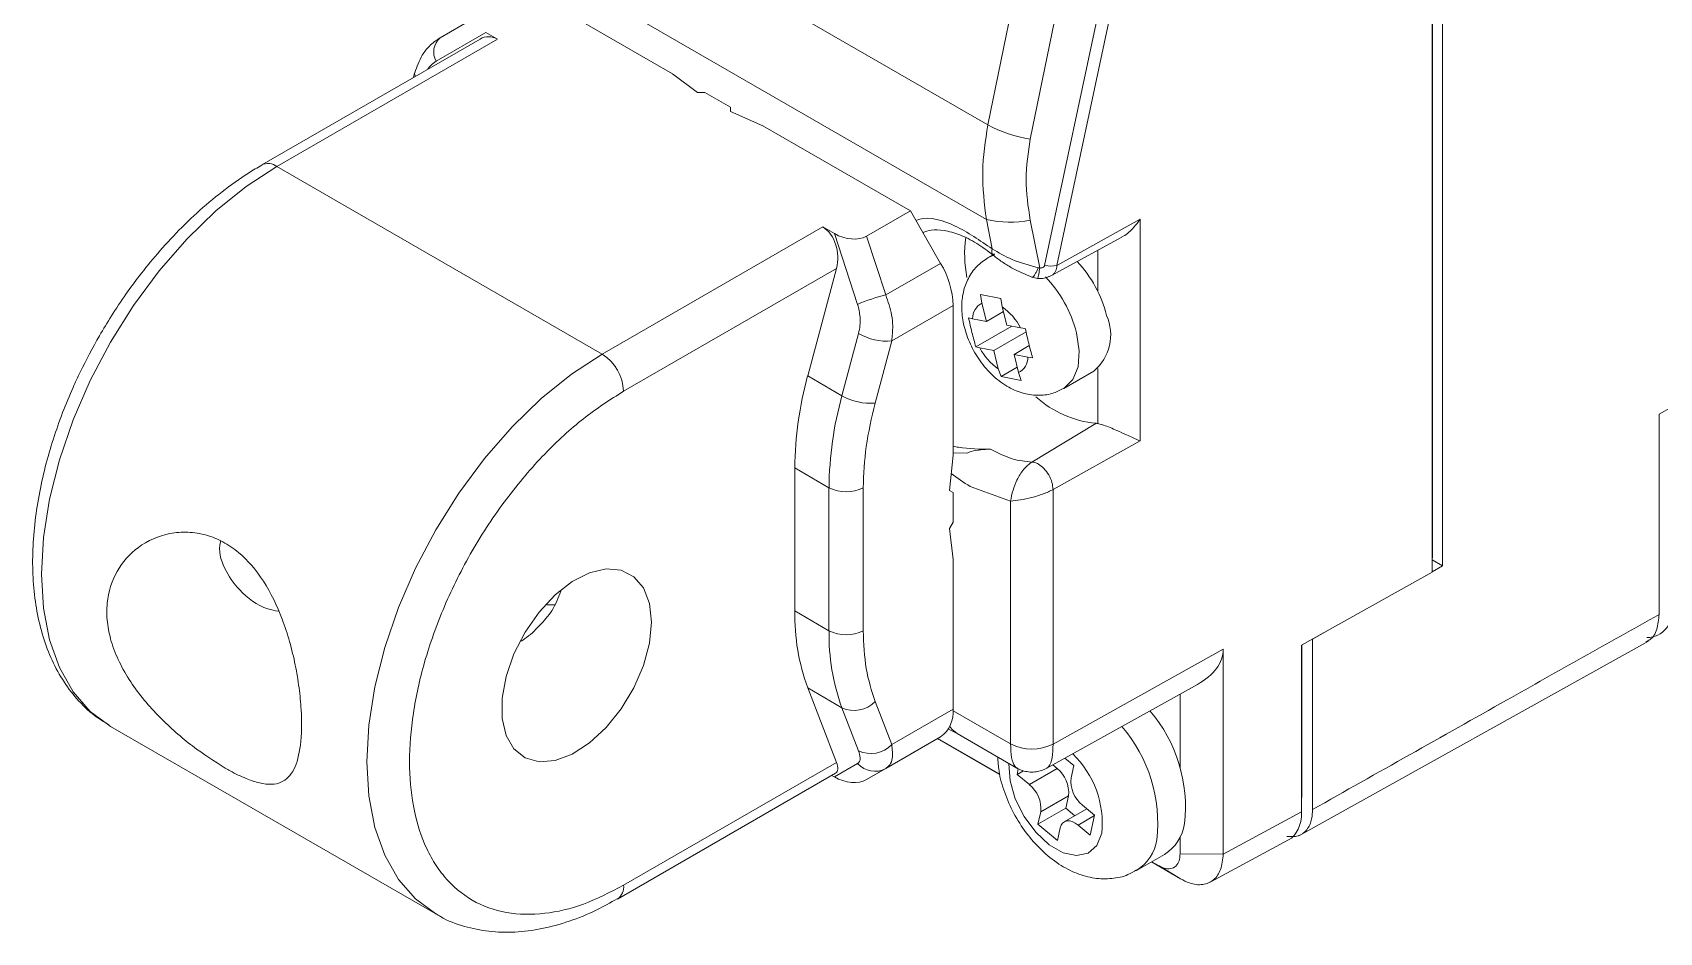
# Paper-space layout '시트2-ENG' of a CAD drawing. Header units: millimetres. Extents: x 5 to 415, y 5 to 292.
# Drawn here: x 336.76 to 363.64, y 228.78 to 243.65 of the extents above; entities that cross this region are included whole.
import ezdxf

# ---------------------------------------------------------------- set-up
doc = ezdxf.new("R2010")
doc.units = ezdxf.units.MM

psp = doc.layouts.new('시트2-ENG')

# ---------------------------------------------------------------- linework, layer by layer
at = {"color": 7, "linetype": 'Continuous', "lineweight": 18}
for p, q in [((353.668, 247.632), (352.541, 242.127)), ((354.363, 247.373), (353.241, 241.892)), ((352.541, 242.127), (343.935, 247.096)), ((355.06, 247.261), (353.48, 239.803)), ((355.265, 247.263), (353.683, 239.804)), ((360.054, 247.065), (360.054, 234.838)), ((359.884, 234.732), (359.884, 246.97)), ((359.888, 246.972), (359.888, 234.975)), ((352.517, 240.563), (343.641, 245.687)), ((347.334, 242.973), (344.897, 244.379)), ((344.173, 243.962), (343.491, 243.568)), ((344.152, 243.547), (340.546, 241.465)), ((344.44, 243.544), (340.796, 241.44)), ((343.426, 243.18), (344.248, 243.655)), ((344.248, 243.655), (344.44, 243.544)), ((343.071, 242.987), (343.051, 242.911)), ((347.745, 242.665), (347.334, 242.973)), ((347.745, 242.665), (347.867, 242.665)), ((347.867, 242.665), (348.291, 242.42)), ((348.291, 242.42), (348.291, 242.349)), ((348.825, 242.112), (348.291, 242.349)), ((351.261, 240.705), (348.824, 242.112)), ((346.17, 238.338), (340.796, 241.44)), ((350.537, 240.288), (351.261, 240.705)), ((351.261, 240.705), (351.761, 239.839)), ((346.17, 238.338), (349.814, 240.442)), ((350.006, 240.331), (349.814, 240.442)), ((350.39, 239.159), (350.006, 240.331)), ((352.613, 240.079), (352.517, 240.563)), ((353.241, 240.553), (353.398, 239.763)), ((353.683, 239.804), (355.057, 240.57)), ((355.057, 240.57), (355.057, 236.904)), ((350.537, 240.288), (350.855, 239.317)), ((353.593, 239.636), (354.754, 240.273)), ((350.855, 239.317), (351.761, 239.839)), ((352.622, 239.979), (352.545, 239.934)), ((352.651, 239.995), (352.625, 239.98)), ((346.523, 237.726), (350.039, 239.755)), ((350.039, 239.755), (349.565, 237.978)), ((353.398, 239.763), (353.375, 239.765)), ((353.593, 239.636), (353.562, 239.624)), ((352.422, 239.324), (352.757, 239.26)), ((352.443, 239.181), (352.422, 239.324)), ((352.757, 239.26), (352.779, 239.118)), ((350.953, 238.557), (351.968, 239.142)), ((351.968, 239.142), (351.968, 236.667)), ((352.518, 238.88), (352.443, 239.181)), ((352.798, 239.041), (352.518, 238.88)), ((352.779, 239.118), (352.853, 238.817)), ((352.223, 238.941), (352.289, 238.924)), ((352.289, 238.924), (352.518, 238.88)), ((352.937, 238.801), (352.343, 238.458)), ((353.173, 238.706), (352.638, 238.397)), ((352.853, 238.817), (353.083, 238.773)), ((353.083, 238.773), (353.16, 238.763)), ((350.131, 237.651), (350.405, 238.678)), ((350.679, 237.529), (350.953, 238.557)), ((352.409, 238.441), (352.343, 238.458)), ((352.638, 238.397), (352.409, 238.441)), ((353.226, 238.48), (352.974, 238.334)), ((352.713, 238.096), (352.638, 238.397)), ((353.203, 238.29), (352.974, 238.334)), ((352.974, 238.334), (353.048, 238.033)), ((353.28, 238.28), (353.203, 238.29)), ((350.131, 237.651), (349.565, 237.978)), ((352.759, 237.968), (352.713, 238.096)), ((353.026, 238.122), (352.759, 237.968)), ((353.094, 237.904), (352.759, 237.968)), ((353.048, 238.033), (353.094, 237.904)), ((353.795, 237.769), (354.29, 238.055)), ((363.633, 237.344), (363.847, 237.465)), ((354.328, 237.194), (353.27, 236.554)), ((363.633, 234.037), (363.633, 237.344)), ((363.635, 234.28), (363.635, 237.345)), ((355.057, 236.904), (353.618, 236.102)), ((351.907, 236.087), (351.968, 236.667)), ((351.968, 236.705), (352.194, 236.703)), ((352.598, 236.762), (352.587, 236.768)), ((349.352, 236.458), (349.352, 234.093)), ((349.917, 236.131), (349.352, 236.458)), ((349.917, 233.767), (349.917, 236.131)), ((350.483, 233.767), (350.483, 236.131)), ((351.907, 236.087), (351.968, 236.051)), ((351.968, 236.051), (351.968, 235.561)), ((352.917, 235.91), (352.251, 236.153)), ((353.618, 236.102), (353.619, 231.892)), ((352.917, 235.91), (352.918, 231.896)), ((351.968, 235.561), (351.907, 235.455)), ((351.907, 235.455), (351.968, 234.945)), ((351.968, 234.945), (351.968, 232.47)), ((359.888, 234.975), (359.884, 234.973)), ((359.884, 234.936), (360.054, 234.838)), ((357.726, 233.529), (359.884, 234.732)), ((359.884, 234.742), (360.054, 234.838)), ((345.253, 234.195), (345.394, 234.195)), ((363.635, 234.28), (363.633, 234.223)), ((349.917, 233.767), (349.352, 234.093)), ((357.677, 230.376), (363.455, 233.596)), ((357.906, 233.629), (357.907, 233.628)), ((357.907, 233.628), (358.158, 233.77)), ((357.907, 233.628), (357.907, 230.811)), ((353.619, 231.892), (356.431, 233.46)), ((356.431, 233.46), (356.431, 230.075)), ((357.726, 230.771), (357.726, 233.529)), ((357.729, 231.009), (357.729, 233.531)), ((349.565, 232.82), (350.039, 231.59)), ((349.565, 232.82), (350.131, 232.493)), ((353.517, 231.494), (356.004, 232.88)), ((350.953, 231.884), (350.679, 232.595)), ((355.717, 232.72), (355.717, 231.505)), ((350.131, 232.493), (350.405, 231.782)), ((351.968, 232.47), (350.953, 231.884)), ((338.017, 232.203), (338.046, 232.186)), ((338.046, 232.186), (343.42, 229.084)), ((351.761, 232.012), (350.855, 231.489)), ((351.261, 231.724), (351.761, 232.012)), ((352.741, 231.388), (351.71, 231.983)), ((351.717, 231.987), (352.739, 231.396)), ((351.88, 232.147), (352.034, 232.068)), ((352.034, 232.068), (353.022, 231.497)), ((351.261, 231.724), (350.537, 231.306)), ((350.039, 231.59), (346.523, 229.56)), ((350.39, 231.571), (350.006, 231.349)), ((350.537, 231.306), (350.855, 231.489)), ((353.045, 231.485), (353.025, 231.392)), ((353.129, 231.452), (353.025, 231.392)), ((353.227, 231.224), (353.686, 231.49)), ((353.616, 231.548), (353.686, 231.49)), ((353.96, 231.54), (353.816, 231.66)), ((353.916, 231.333), (353.96, 231.54)), ((346.42, 229.331), (350.026, 231.413)), ((350.006, 231.349), (349.961, 231.375)), ((353.025, 231.392), (353.227, 231.224)), ((353.874, 231.04), (353.415, 230.775)), ((353.874, 231.04), (353.83, 230.833)), ((353.83, 230.833), (353.37, 230.568)), ((353.415, 230.775), (353.37, 230.568)), ((354.176, 230.823), (353.803, 230.608)), ((353.83, 230.833), (353.979, 230.709)), ((354.305, 230.716), (354.104, 230.883)), ((354.233, 230.385), (354.305, 230.716)), ((356.431, 230.075), (357.726, 230.771)), ((353.37, 230.568), (353.692, 230.299)), ((353.692, 230.299), (353.737, 230.506)), ((354.032, 230.553), (354.233, 230.385)), ((355.717, 230.356), (355.717, 230.078)), ((356.212, 229.61), (357.51, 230.308)), ((355, 229.804), (355.459, 230.069)), ((355.724, 229.666), (355.243, 229.944)), ((355.249, 229.948), (355.37, 229.878)), ((355.717, 230.078), (356.431, 230.075)), ((355.724, 229.666), (355.535, 229.779))]:
    psp.add_line(p, q, dxfattribs=at)
at = {"color": 8, "linetype": 'Continuous', "lineweight": 18}
for p, q in [((354.357, 240.055), (354.357, 239.374)), ((354.357, 238.103), (354.357, 237.192)), ((363.633, 234.279), (363.635, 234.28)), ((351.968, 232.444), (352.918, 231.896)), ((357.729, 231.009), (357.726, 231.007)), ((354.304, 230.71), (354.032, 230.553)), ((355.535, 229.779), (355.37, 229.878))]:
    psp.add_line(p, q, dxfattribs=at)
at = {"color": 8, "linetype": 'Continuous', "lineweight": 18, "flags": 128}
for points in [[(340.796, 241.44), (340.288, 241.109), (339.789, 240.706), (339.308, 240.239), (338.851, 239.716), (338.428, 239.145), (338.046, 238.537), (337.71, 237.902), (337.428, 237.25), (337.203, 236.594), (337.039, 235.943), (336.94, 235.31), (336.907, 234.704), (336.94, 234.137), (337.039, 233.618), (337.203, 233.156), (337.428, 232.759), (337.71, 232.434), (338.017, 232.203)], [(352.543, 239.933), (352.625, 239.97), (352.65, 239.978)], [(354.008, 238.693), (354.053, 238.394), (354.032, 238.129), (353.948, 237.917), (353.805, 237.775), (353.792, 237.768)], [(343.422, 229.083), (343.42, 229.084), (343.084, 229.332), (342.802, 229.657), (342.577, 230.054), (342.413, 230.516), (342.314, 231.035), (342.281, 231.602), (342.314, 232.207), (342.413, 232.841), (342.577, 233.491), (342.802, 234.148), (343.084, 234.8), (343.42, 235.435), (343.802, 236.043), (344.225, 236.614), (344.682, 237.137), (345.163, 237.604), (345.662, 238.006), (346.17, 238.338)], [(351.913, 232.185), (351.946, 232.141), (352.034, 232.068), (352.034, 232.068)], [(352.89, 231.574), (352.889, 231.564), (352.908, 231.286), (352.994, 230.988), (353.139, 230.695), (353.332, 230.435), (353.554, 230.229), (353.786, 230.097), (354.007, 230.05), (354.198, 230.092), (354.341, 230.219), (354.424, 230.421)]]:
    psp.add_lwpolyline(points, dxfattribs=at)
at = {"color": 7, "linetype": 'Continuous', "lineweight": 18, "flags": 128}
for points in [[(346.983, 233.908), (346.95, 233.559), (346.851, 233.191), (346.693, 232.822), (346.485, 232.474), (346.236, 232.165), (345.96, 231.911), (345.674, 231.726), (345.391, 231.62), (345.127, 231.599), (344.896, 231.664), (344.712, 231.812), (344.583, 232.034), (344.516, 232.318), (344.516, 232.65), (344.583, 233.011), (344.712, 233.382), (344.896, 233.743), (345.127, 234.074), (345.391, 234.358), (345.674, 234.579), (345.96, 234.725), (346.236, 234.789), (346.485, 234.767), (346.693, 234.66), (346.851, 234.473), (346.95, 234.218), (346.983, 233.908)], [(354.032, 230.553), (353.984, 230.587), (353.936, 230.611), (353.889, 230.623), (353.846, 230.623), (353.807, 230.61), (353.776, 230.586), (353.752, 230.551), (353.737, 230.506)]]:
    psp.add_lwpolyline(points, dxfattribs=at)
at = {"color": 7, "linetype": 'Continuous', "lineweight": 18}
for centre, radius, start, end in [((343.698, 243.333), 0.312, 131.3359, 209.4248), ((353.555, 243.986), 2.117, 241.3971, 261.4817), ((352.902, 242.261), 1.741, 257.2195, 281.2281), ((354.225, 239.994), 2.067, 172.3985, 190.8461), ((350.526, 239.093), 1.443, 1.9565, 31.1437), ((353.579, 240.317), 0.523, 259.029, 281.4355), ((352.486, 238.458), 2.084, 14.4636, 42.641), ((351.394, 236.951), 2.426, 102.8357, 114.4673), ((352.579, 238.924), 0.291, 117.863, 180.0731), ((352.219, 238.316), 0.978, 27.8638, 55.0679), ((353.782, 238.659), 0.789, 310.0897, 23.9217), ((350.879, 239.518), 0.965, 240.573, 274.4412), ((353.273, 238.898), 0.978, 207.8638, 235.0679), ((345.756, 237.691), 0.768, 2.6055, 57.3945), ((352.913, 238.29), 0.291, 297.863, 0.0731), ((355.295, 236.399), 5.944, 164.5964, 179.4278), ((355.861, 236.072), 5.944, 164.5964, 179.4278), ((350.605, 238.491), 0.965, 240.573, 274.4412), ((354.496, 238.919), 1.732, 227.9741, 264.4498), ((354.326, 237.015), 0.18, 80.1027, 89.1957), ((350.2, 236.677), 0.615, 242.6097, 297.3903), ((363.423, 234.083), 0.431, 271.0298, 9.723), ((352.906, 234.034), 3.554, 179.0429, 199.9698), ((350.2, 234.313), 0.615, 242.6097, 297.3903), ((353.471, 233.707), 3.554, 179.0429, 199.9698), ((350.333, 232.93), 0.482, 245.1196, 315.9168), ((351.467, 232.421), 0.503, 305.698, 5.6204), ((353.35, 230.849), 2.457, 353.6522, 40.436), ((350.607, 232.219), 0.482, 245.1196, 315.9168), ((353.272, 232.58), 0.77, 242.6565, 296.7662), ((350.674, 231.823), 0.38, 221.6035, 298.6028), ((353.363, 231.09), 0.514, 354.3911, 50.9992), ((352.903, 230.825), 0.514, 354.3911, 50.9992), ((354.427, 231.283), 0.514, 174.3911, 230.9992), ((355.075, 230.684), 0.725, 301.9879, 351.558)]:
    psp.add_arc(centre, radius, start, end, dxfattribs=at)
at = {"color": 8, "linetype": 'Continuous', "lineweight": 18}
for centre, radius, start, end in [((343.142, 242.974), 0.0719, 170.0012, 217.3089), ((340.65, 241.243), 0.245, 53.6312, 115.7949), ((352.713, 240.042), 0.106, 159.6662, 223.1106), ((351.995, 238.175), 2.078, 14.4354, 43.8759), ((353.686, 238.62), 2.854, 232.1317, 239.8069), ((352.889, 230.584), 2.459, 353.6575, 40.6017), ((352.831, 230.58), 1.601, 354.2926, 45.9775), ((354.615, 230.419), 0.725, 302.097, 351.5517), ((346.272, 229.536), 0.253, 306.4941, 5.5507)]:
    psp.add_arc(centre, radius, start, end, dxfattribs=at)
at = {"color": 7, "linetype": 'Continuous', "lineweight": 18}
for centre, major_axis, ratio, start_param, end_param in [((344.311, 243.062), (-0.039, 0.523), 0.715187, 5.829269, 6.614586), ((349.685, 239.959), (-0.039, 0.523), 0.715187, 4.258473, 5.829269), ((350.21, 240.561), (0.426, -0.163), 0.649455, 4.471399, 5.797929), ((355.004, 233.467), (1.427, -0.011), 0.572321, 5.493418, 6.287473), ((349.685, 231.794), (-0.353, 0.371), 0.349555, 3.057513, 3.842992), ((350.21, 231.579), (0.426, -0.163), 0.649455, 4.471399, 5.797929), ((357.018, 231.179), (-0.5, 0.866), 0.577206, 3.124143, 3.92692)]:
    psp.add_ellipse(centre, major_axis=major_axis, ratio=ratio, start_param=start_param, end_param=end_param, dxfattribs=at)
for points, knots in [([(343.481, 243.561), (343.424, 243.521), (343.317, 243.445), (343.168, 243.255), (343.108, 243.089), (343.072, 242.987)], [0, 0, 0, 0, 0.3063468, 0.5740386, 1, 1, 1, 1]), ([(352.517, 240.563), (352.484, 240.825), (352.42, 241.344), (352.501, 241.868), (352.541, 242.127)], [0, 0, 0, 0, 0.504417, 1, 1, 1, 1]), ([(353.241, 240.553), (353.207, 240.778), (353.14, 241.224), (353.208, 241.671), (353.241, 241.892)], [0, 0, 0, 0, 0.504153, 1, 1, 1, 1]), ([(340.546, 241.46), (340.509, 241.44), (340.323, 241.341), (339.997, 241.109), (339.575, 240.772), (339.182, 240.399), (338.831, 240.017), (338.541, 239.66), (338.288, 239.316), (338.067, 238.986), (337.928, 238.752), (337.863, 238.643)], [0, 0, 0, 0, 0.036459, 0.182444, 0.326211, 0.466165, 0.597773, 0.713889, 0.804279, 0.908247, 1, 1, 1, 1]), ([(351.466, 240.35), (351.511, 240.365), (351.61, 240.399), (351.817, 240.391), (352.072, 240.321), (352.354, 240.184), (352.542, 240.041), (352.635, 239.97)], [0, 0, 0, 0, 0.168034, 0.370248, 0.586231, 0.795695, 1, 1, 1, 1]), ([(355.057, 240.57), (355.057, 240.569), (355.026, 240.522), (354.944, 240.418), (354.839, 240.312), (354.761, 240.28), (354.753, 240.277)], [0, 0, 0, 0, 0.010383, 0.386592, 0.932808, 1, 1, 1, 1]), ([(352.613, 240.079), (352.719, 240.017), (352.943, 239.884), (353.225, 239.806), (353.375, 239.765)], [0, 0, 0, 0, 0.470945, 1, 1, 1, 1]), ([(352.543, 239.928), (352.479, 239.885), (352.347, 239.797), (352.211, 239.595), (352.127, 239.364), (352.101, 239.107), (352.133, 238.828), (352.228, 238.536), (352.384, 238.252), (352.595, 237.997), (352.839, 237.806), (353.1, 237.688), (353.357, 237.648), (353.595, 237.671), (353.728, 237.741), (353.787, 237.771)], [0, 0, 0, 0, 0.066456, 0.137648, 0.207918, 0.281484, 0.36126, 0.446635, 0.533675, 0.622759, 0.715951, 0.795937, 0.870459, 0.942493, 1, 1, 1, 1]), ([(352.635, 239.97), (352.681, 239.934), (352.773, 239.863), (352.987, 239.731), (353.162, 239.657), (353.279, 239.608)], [0, 0, 0, 0, 0.251121, 0.500328, 1, 1, 1, 1]), ([(353.48, 239.803), (353.479, 239.8), (353.477, 239.793), (353.468, 239.782), (353.45, 239.771), (353.425, 239.762), (353.407, 239.762), (353.398, 239.763)], [0, 0, 0, 0, 0.107272, 0.216266, 0.463262, 0.73307, 1, 1, 1, 1]), ([(353.275, 239.609), (353.289, 239.605), (353.318, 239.596), (353.347, 239.592), (353.362, 239.59)], [0, 0, 0, 0, 0.4962738, 1, 1, 1, 1]), ([(353.362, 239.59), (353.399, 239.588), (353.468, 239.586), (353.532, 239.613), (353.562, 239.626)], [0, 0, 0, 0, 0.542056, 1, 1, 1, 1]), ([(350.855, 239.317), (350.893, 239.208), (350.951, 239.038), (350.977, 238.777), (350.962, 238.638), (350.953, 238.557)], [0, 0, 0, 0, 0.4300589, 0.6669126, 1, 1, 1, 1]), ([(350.39, 239.159), (350.407, 239.091), (350.435, 238.976), (350.433, 238.811), (350.414, 238.723), (350.405, 238.678)], [0, 0, 0, 0, 0.427559, 0.711619, 1, 1, 1, 1]), ([(337.863, 238.643), (337.753, 238.443), (337.598, 238.162), (337.402, 237.735), (337.249, 237.368), (337.095, 236.928), (336.962, 236.47), (336.858, 235.996), (336.788, 235.519), (336.755, 235.045), (336.763, 234.582), (336.815, 234.137), (336.911, 233.713), (337.053, 233.318), (337.244, 232.955), (337.486, 232.633), (337.743, 232.379), (337.936, 232.262), (338.016, 232.213)], [0, 0, 0, 0, 0.081374, 0.114421, 0.169043, 0.225388, 0.285456, 0.347711, 0.411568, 0.476585, 0.542488, 0.609109, 0.676291, 0.743956, 0.812097, 0.880875, 0.950767, 1, 1, 1, 1]), ([(346.523, 229.56), (346.301, 229.446), (345.857, 229.216), (345.199, 229.067), (344.571, 229.077), (344.006, 229.282), (343.622, 229.606), (343.379, 229.946), (343.188, 230.32), (343.029, 230.856), (342.967, 231.59), (343.029, 232.395), (343.221, 233.266), (343.546, 234.179), (344.005, 235.097), (344.478, 235.813), (344.894, 236.334), (345.313, 236.795), (345.857, 237.3), (346.301, 237.584), (346.523, 237.726)], [0, 0, 0, 0, 0.060004, 0.11999, 0.184292, 0.249958, 0.315624, 0.3478, 0.380008, 0.439987, 0.5, 0.559978, 0.619991, 0.684293, 0.749959, 0.815625, 0.8478, 0.880009, 0.939979, 1, 1, 1, 1]), ([(354.357, 237.192), (354.381, 237.186), (354.412, 237.179), (354.481, 237.156), (354.563, 237.125), (354.696, 237.067), (354.858, 236.994), (354.979, 236.938), (355.043, 236.91), (355.057, 236.904), (355.057, 236.904)], [0, 0, 0, 0, 0.11544, 0.141145, 0.277216, 0.412411, 0.624676, 0.915152, 0.994966, 1, 1, 1, 1]), ([(352.587, 236.768), (352.409, 236.769), (352.201, 236.769), (351.998, 236.81), (351.968, 236.815)], [0, 0, 0, 0, 0.854181, 1, 1, 1, 1]), ([(352.587, 236.768), (352.478, 236.763), (352.343, 236.757), (352.218, 236.712), (352.194, 236.703)], [0, 0, 0, 0, 0.804617, 1, 1, 1, 1]), ([(353.27, 236.554), (353.162, 236.564), (352.947, 236.584), (352.715, 236.703), (352.598, 236.762)], [0, 0, 0, 0, 0.5, 1, 1, 1, 1]), ([(353.27, 236.554), (353.246, 236.538), (353.199, 236.506), (353.133, 236.436), (353.073, 236.352), (353.009, 236.236), (352.947, 236.076), (352.928, 235.968), (352.917, 235.91)], [0, 0, 0, 0, 0.123087, 0.248535, 0.377103, 0.509653, 0.735072, 1, 1, 1, 1]), ([(353.376, 236.521), (353.357, 236.531), (353.32, 236.55), (353.286, 236.553), (353.27, 236.554)], [0, 0, 0, 0, 0.5237, 1, 1, 1, 1]), ([(353.376, 236.521), (353.408, 236.499), (353.471, 236.454), (353.551, 236.343), (353.608, 236.218), (353.615, 236.14), (353.618, 236.102)], [0, 0, 0, 0, 0.25, 0.5, 0.75, 1, 1, 1, 1]), ([(353.618, 236.102), (353.594, 236.089), (353.544, 236.062), (353.455, 236.027), (353.361, 235.994), (353.232, 235.957), (353.067, 235.923), (352.969, 235.914), (352.917, 235.91)], [0, 0, 0, 0, 0.119498, 0.23974, 0.361536, 0.485663, 0.730817, 1, 1, 1, 1]), ([(339.942, 231.496), (339.762, 231.61), (339.403, 231.837), (338.837, 232.334), (338.431, 232.818), (338.183, 233.249), (338.052, 233.581), (337.984, 233.911), (337.98, 234.314), (338.123, 234.769), (338.493, 235.183), (338.931, 235.375), (339.326, 235.406), (339.623, 235.359), (339.908, 235.243), (340.241, 235.017), (340.596, 234.601), (340.854, 234.066), (341.011, 233.584), (341.103, 233.201), (341.166, 232.818), (341.21, 232.351), (341.2, 231.853), (341.091, 231.442), (340.915, 231.262), (340.709, 231.219), (340.517, 231.241), (340.288, 231.318), (340.09, 231.412), (339.969, 231.481), (339.942, 231.496)], [0, 0, 0, 0, 0.050404, 0.100697, 0.153785, 0.181113, 0.209316, 0.235219, 0.261972, 0.311291, 0.361389, 0.41498, 0.442273, 0.470462, 0.495987, 0.522355, 0.570834, 0.621378, 0.648374, 0.676146, 0.703128, 0.73101, 0.781871, 0.831002, 0.882368, 0.90947, 0.937365, 0.964194, 0.991943, 1, 1, 1, 1]), ([(340.818, 234.089), (340.76, 234.1), (340.515, 234.148), (340.177, 234.404), (339.912, 234.79), (339.822, 235.093), (339.864, 235.244), (339.866, 235.249)], [0, 0, 0, 0, 0.103408, 0.439545, 0.714219, 0.990335, 1, 1, 1, 1]), ([(344.834, 233.595), (344.852, 233.606), (344.965, 233.68), (345.136, 233.849), (345.366, 234.105), (345.444, 234.31), (345.486, 234.42)], [0, 0, 0, 0, 0.054908, 0.346903, 0.64828, 1, 1, 1, 1]), ([(357.907, 230.811), (358.976, 231.414), (360.884, 232.492), (362.793, 233.565), (363.633, 234.037)], [0, 0, 0, 0, 0.560004, 1, 1, 1, 1]), ([(363.633, 234.037), (363.624, 233.951), (363.607, 233.78), (363.519, 233.628), (363.436, 233.597), (363.414, 233.589)], [0, 0, 0, 0, 0.4229277, 0.845857, 1, 1, 1, 1]), ([(350.405, 231.782), (350.417, 231.741), (350.438, 231.671), (350.427, 231.603), (350.402, 231.581), (350.39, 231.571)], [0, 0, 0, 0, 0.428724, 0.713281, 1, 1, 1, 1]), ([(350.855, 231.489), (350.879, 231.508), (350.929, 231.547), (350.979, 231.669), (350.963, 231.802), (350.953, 231.884)], [0, 0, 0, 0, 0.252769, 0.542585, 1, 1, 1, 1]), ([(352.706, 231.68), (352.71, 231.602), (352.721, 231.408), (352.812, 231.09), (352.963, 230.743), (353.17, 230.419), (353.422, 230.131), (353.704, 229.904), (354.001, 229.748), (354.297, 229.666), (354.585, 229.661), (354.827, 229.708), (354.951, 229.786), (354.996, 229.814)], [0, 0, 0, 0, 0.068188, 0.170773, 0.273774, 0.377015, 0.481584, 0.588842, 0.687286, 0.779725, 0.866825, 0.951139, 1, 1, 1, 1]), ([(353.022, 231.499), (353.03, 231.494), (353.066, 231.47), (353.14, 231.445), (353.239, 231.428), (353.37, 231.431), (353.459, 231.468), (353.516, 231.493)], [0, 0, 0, 0, 0.052889, 0.250034, 0.447279, 0.64055, 1, 1, 1, 1]), ([(357.482, 230.364), (357.547, 230.362), (357.677, 230.356), (357.82, 230.466), (357.896, 230.627), (357.904, 230.759), (357.907, 230.811)], [0, 0, 0, 0, 0.273402, 0.546782, 0.820153, 1, 1, 1, 1]), ([(355.37, 229.878), (355.409, 229.86), (355.486, 229.824), (355.59, 229.832), (355.669, 229.888), (355.712, 229.976), (355.716, 230.049), (355.717, 230.078)], [0, 0, 0, 0, 0.212202, 0.4239986, 0.6415206, 0.855071, 1, 1, 1, 1]), ([(356.431, 230.075), (356.422, 229.985), (356.404, 229.808), (356.279, 229.634), (356.099, 229.555), (355.901, 229.575), (355.773, 229.641), (355.724, 229.666)], [0, 0, 0, 0, 0.219897, 0.434512, 0.649185, 0.86392, 1, 1, 1, 1]), ([(343.426, 229.088), (343.45, 229.072), (343.592, 228.976), (343.886, 228.873), (344.298, 228.786), (344.727, 228.775), (345.172, 228.831), (345.625, 228.956), (346.043, 229.123), (346.307, 229.272), (346.419, 229.337)], [0, 0, 0, 0, 0.029718, 0.177564, 0.317298, 0.459115, 0.60276, 0.747323, 0.891826, 1, 1, 1, 1])]:
    psp.add_open_spline(points, degree=3, knots=knots, dxfattribs=at)
at = {"color": 8, "linetype": 'Continuous', "lineweight": 18}
for points, knots in [([(343.29, 243.049), (343.306, 243.071), (343.344, 243.126), (343.395, 243.159), (343.426, 243.18)], [0, 0, 0, 0, 0.398174, 1, 1, 1, 1]), ([(352.613, 240.079), (352.41, 240.218), (352.005, 240.495), (351.553, 240.623), (351.375, 240.553), (351.354, 240.545)], [0, 0, 0, 0, 0.4680424, 0.9360848, 1, 1, 1, 1]), ([(353.683, 239.804), (353.678, 239.77), (353.671, 239.717), (353.634, 239.666), (353.61, 239.643), (353.594, 239.636), (353.593, 239.636)], [0, 0, 0, 0, 0.45935, 0.718311, 0.996212, 1, 1, 1, 1]), ([(353.375, 239.765), (353.367, 239.747), (353.349, 239.708), (353.324, 239.66), (353.3, 239.625), (353.283, 239.607), (353.278, 239.611), (353.276, 239.612)], [0, 0, 0, 0, 0.193524, 0.407091, 0.636477, 0.874676, 1, 1, 1, 1]), ([(353.362, 239.59), (353.364, 239.591), (353.367, 239.594), (353.375, 239.621), (353.383, 239.66), (353.391, 239.708), (353.396, 239.745), (353.398, 239.763)], [0, 0, 0, 0, 0.213797, 0.428333, 0.63364, 0.825107, 1, 1, 1, 1]), ([(352.918, 231.896), (352.921, 231.816), (352.928, 231.652), (352.974, 231.533), (353.012, 231.509), (353.024, 231.501)], [0, 0, 0, 0, 0.3951293, 0.8135732, 1, 1, 1, 1]), ([(353.619, 231.892), (353.615, 231.813), (353.608, 231.649), (353.564, 231.528), (353.527, 231.503), (353.514, 231.495)], [0, 0, 0, 0, 0.385951, 0.79468, 1, 1, 1, 1])]:
    psp.add_open_spline(points, degree=3, knots=knots, dxfattribs=at)
at = {"color": 7, "linetype": 'Continuous', "lineweight": 18}
for points in [[(352.343, 238.458), (352.321, 238.537), (352.277, 238.696), (352.241, 238.859), (352.223, 238.941)], [(353.16, 238.763), (353.178, 238.681), (353.214, 238.518), (353.258, 238.359), (353.28, 238.28)], [(350.483, 236.131), (350.491, 236.355), (350.508, 236.803), (350.622, 237.287), (350.679, 237.529)], [(350.679, 232.595), (350.622, 232.771), (350.508, 233.124), (350.491, 233.552), (350.483, 233.767)]]:
    psp.add_open_spline(points, degree=3, dxfattribs=at)

doc.saveas('drawing.dxf')
